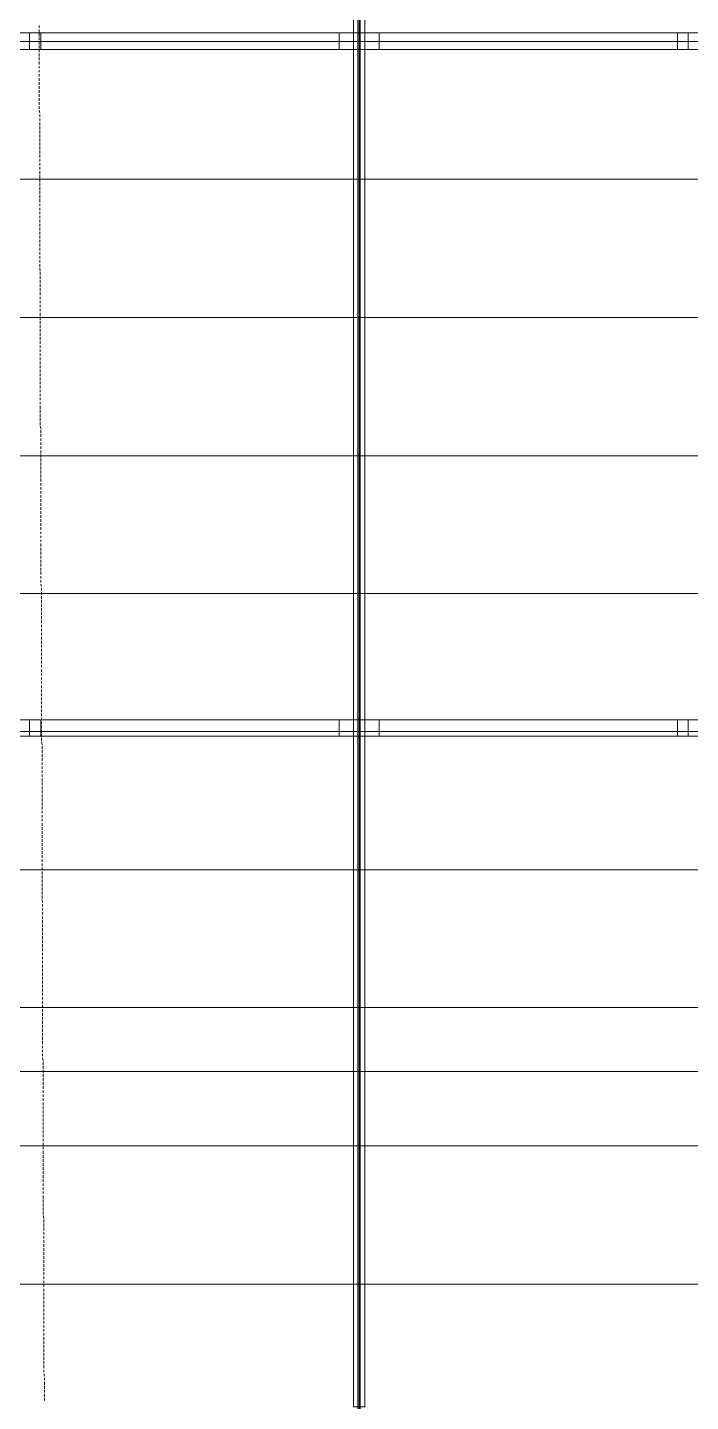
# Model space of a CAD drawing. Header units: centimetres. Extents: x 2816 to 28192, y 2553 to 18332.
# Drawn here: x 13682 to 14902, y 7936 to 10464 of the extents above; entities that cross this region are included whole.
import ezdxf

# ---------------------------------------------------------------- set-up
doc = ezdxf.new("R2010")
doc.units = ezdxf.units.CM
for name, color, linetype in [('PDF_Kaprijatat', 7, 'Continuous'), ('PDF_Numrat e Kuotimit', 7, 'Continuous'), ('PDF_Prerja A-A', 7, 'Continuous')]:
    doc.layers.add(name, color=color, linetype=linetype)
doc.layers.add('PDF_Panel Kulmii', color=7, linetype='Continuous', true_color=0xfafafa)

msp = doc.modelspace()

# ---------------------------------------------------------------- linework, layer by layer
at = {"layer": 'PDF_Kaprijatat', "lineweight": 0}
for points in [[(14281.4, 11686.9), (14281.4, 10454)], [(14302.4, 11686.9), (14281.4, 11686.9), (14281.4, 10454), (14302.4, 10454)], [(14302.4, 11686.9), (14302.4, 10454), (14302.4, 11686.9)], [(11803, 10454), (14291.9, 10454), (16780.8, 10454), (11803, 10454)], [(13685.4, 10454), (13685.4, 10423.5)], [(14255.1, 10423.5), (14255.1, 10454), (13685.4, 10454), (13685.4, 10423.5)], [(14255.1, 10454), (13685.4, 10454)], [(13685.4, 10454), (13685.4, 10454)], [(13685.4, 10454), (13685.4, 10454)], [(14281.4, 10423.5), (14281.4, 10454), (13706.5, 10454)], [(13706.5, 10423.5), (13706.5, 10454)], [(13706.5, 10454), (14281.4, 10454)], [(13706.5, 10454), (13706.5, 10454)], [(14255.1, 10454), (14255.1, 10454)], [(14281.4, 10454), (14281.4, 10454)], [(14281.4, 10454), (14281.4, 10423.5)], [(14281.4, 10454), (14281.4, 10454)], [(14281.4, 10454), (14302.4, 10454)], [(14281.4, 10454), (14281.4, 10454)], [(14281.4, 10454), (14281.4, 10454)], [(14291.9, 10423.5), (14291.9, 10454)], [(14291.9, 10454), (14291.9, 10454)], [(14302.4, 10454), (14302.4, 10423.5)], [(14302.4, 10423.5), (14302.4, 10454), (14877.4, 10454)], [(14302.4, 10454), (14877.4, 10454)], [(14302.4, 10454), (14302.4, 10454)], [(14302.4, 10454), (14302.4, 10454)], [(14302.4, 10454), (14302.4, 10454)], [(14302.4, 10454), (14302.4, 10454)], [(14897.3, 10454), (14328.7, 10454)], [(14328.7, 10454), (14328.7, 10423.5)], [(14328.7, 10454), (14897.3, 10454)], [(14328.7, 10454), (14328.7, 10454)], [(14877.4, 10454), (14877.4, 10423.5)], [(14877.4, 10454), (14877.4, 10454)], [(14897.3, 10454), (14897.3, 10423.5)], [(14897.3, 10454), (14897.3, 10454)], [(14897.3, 10423.5), (14897.3, 10454)], [(14897.3, 10454), (14897.3, 10454)], [(14897.3, 10454), (14897.3, 10454)], [(16780.8, 10423.5), (14291.9, 10423.5), (11803, 10423.5), (16780.8, 10423.5)], [(13685.4, 10423.5), (14255.1, 10423.5), (13685.4, 10423.5)], [(13685.4, 10423.5), (13685.4, 10423.5)], [(13685.4, 10423.5), (13685.4, 10423.5)], [(13706.5, 10423.5), (14281.4, 10423.5), (13706.5, 10423.5)], [(13706.5, 10423.5), (13706.5, 10423.5)], [(14255.1, 10423.5), (14255.1, 10423.5)], [(14281.4, 10423.5), (14281.4, 10423.5)], [(14281.4, 10423.5), (14281.4, 10423.5)], [(14281.4, 10423.5), (14281.4, 10423.5)], [(14281.4, 10423.5), (14302.4, 10423.5)], [(14281.4, 10423.5), (14281.4, 9190.6), (14302.4, 9190.6)], [(14302.4, 10423.5), (14281.4, 10423.5), (14281.4, 9190.6)], [(14281.4, 10423.5), (14281.4, 10423.5)], [(14281.4, 10423.5), (14281.4, 10423.5)], [(14291.9, 10423.5), (14291.9, 10423.5)], [(14302.4, 10423.5), (14302.4, 10423.5)], [(14877.4, 10423.5), (14302.4, 10423.5), (14877.4, 10423.5)], [(14302.4, 10423.5), (14302.4, 10423.5)], [(14302.4, 9190.6), (14302.4, 10423.5), (14302.4, 9190.6)], [(14302.4, 10423.5), (14302.4, 10423.5)], [(14302.4, 10423.5), (14302.4, 10423.5)], [(14328.7, 10423.5), (14897.3, 10423.5), (14328.7, 10423.5)], [(14328.7, 10423.5), (14328.7, 10423.5)], [(14877.4, 10423.5), (14877.4, 10423.5)], [(14897.3, 10423.5), (14897.3, 10423.5)], [(14897.3, 10423.5), (14897.3, 10423.5)], [(11803, 9190.6), (14291.9, 9190.6), (16780.8, 9190.6), (11803, 9190.6)], [(13685.4, 9190.6), (13685.4, 9160.2)], [(14255.1, 9160.2), (14255.1, 9190.6), (13685.4, 9190.6), (13685.4, 9160.2)], [(14255.1, 9190.6), (13685.4, 9190.6)], [(13685.4, 9190.6), (13685.4, 9190.6)], [(13685.4, 9190.6), (13685.4, 9190.6)], [(14281.4, 9160.2), (14281.4, 9190.6), (13706.5, 9190.6)], [(13706.5, 9160.2), (13706.5, 9190.6)], [(13706.5, 9190.6), (14281.4, 9190.6)], [(13706.5, 9190.6), (13706.5, 9190.6)], [(14255.1, 9190.6), (14255.1, 9190.6)], [(14281.4, 9190.6), (14281.4, 9190.6)], [(14281.4, 9190.6), (14281.4, 9160.2)], [(14281.4, 9190.6), (14281.4, 9190.6)], [(14281.4, 9190.6), (14302.4, 9190.6)], [(14281.4, 9190.6), (14281.4, 9190.6)], [(14281.4, 9190.6), (14281.4, 9190.6)], [(14281.4, 9190.6), (14281.4, 9190.6)], [(14291.9, 9160.2), (14291.9, 9190.6)], [(14291.9, 9190.6), (14291.9, 9190.6)], [(14302.4, 9190.6), (14302.4, 9160.2)], [(14302.4, 9160.2), (14302.4, 9190.6), (14877.4, 9190.6)], [(14302.4, 9190.6), (14877.4, 9190.6)], [(14302.4, 9190.6), (14302.4, 9190.6)], [(14302.4, 9190.6), (14302.4, 9190.6)], [(14302.4, 9190.6), (14302.4, 9190.6)], [(14897.3, 9190.6), (14328.7, 9190.6)], [(14328.7, 9190.6), (14328.7, 9160.2)], [(14328.7, 9190.6), (14897.3, 9190.6)], [(14328.7, 9190.6), (14328.7, 9190.6)], [(14877.4, 9190.6), (14877.4, 9160.2)], [(14877.4, 9190.6), (14877.4, 9190.6)], [(14897.3, 9190.6), (14897.3, 9160.2)], [(14897.3, 9190.6), (14897.3, 9190.6)], [(14897.3, 9160.2), (14897.3, 9190.6)], [(14897.3, 9190.6), (14897.3, 9190.6)], [(14897.3, 9190.6), (14897.3, 9190.6)], [(16780.8, 9160.2), (14291.9, 9160.2), (11803, 9160.2), (16780.8, 9160.2)], [(13685.4, 9160.2), (14255.1, 9160.2), (13685.4, 9160.2)], [(13685.4, 9160.2), (13685.4, 9160.2)], [(13685.4, 9160.2), (13685.4, 9160.2)], [(13706.5, 9160.2), (14281.4, 9160.2), (13706.5, 9160.2)], [(13706.5, 9160.2), (13706.5, 9160.2)], [(14255.1, 9160.2), (14255.1, 9160.2)], [(14281.4, 9160.2), (14281.4, 9160.2)], [(14281.4, 9160.2), (14281.4, 9160.2)], [(14281.4, 9160.2), (14281.4, 9160.2)], [(14281.4, 9160.2), (14302.4, 9160.2)], [(14281.4, 9160.2), (14281.4, 7926.2)], [(14302.4, 9160.2), (14281.4, 9160.2), (14281.4, 7926.2), (14302.4, 7926.2)], [(14281.4, 9160.2), (14281.4, 9160.2)], [(14281.4, 9160.2), (14281.4, 9160.2)], [(14291.9, 9160.2), (14291.9, 9160.2)], [(14302.4, 9160.2), (14302.4, 9160.2)], [(14877.4, 9160.2), (14302.4, 9160.2), (14877.4, 9160.2)], [(14302.4, 9160.2), (14302.4, 9160.2)], [(14302.4, 9160.2), (14302.4, 7926.2), (14302.4, 9160.2)], [(14302.4, 9160.2), (14302.4, 9160.2)], [(14302.4, 9160.2), (14302.4, 9160.2)], [(14328.7, 9160.2), (14897.3, 9160.2), (14328.7, 9160.2)], [(14328.7, 9160.2), (14328.7, 9160.2)], [(14877.4, 9160.2), (14877.4, 9160.2)], [(14897.3, 9160.2), (14897.3, 9160.2)], [(14897.3, 9160.2), (14897.3, 9160.2)]]:
    msp.add_lwpolyline(points, dxfattribs=at)
at = {"layer": 'PDF_Numrat e Kuotimit', "lineweight": 0}
msp.add_lwpolyline([(2999.3, 8543.2), (20540.5, 8543.2)], dxfattribs=at)
at = {"layer": 'PDF_Panel Kulmii', "lineweight": 0}
for points in [[(14291.9, 10438.3), (14291.9, 10692.6), (14289.8, 10692.6), (14289.8, 10438.3)], [(14291.9, 10438.3), (14291.9, 10692.6)], [(14294, 10438.3), (14294, 10692.6), (14291.9, 10692.6)], [(11785.1, 10438.3), (14291.9, 10438.3), (14289.8, 10438.3), (11783, 10438.3), (11785.1, 10438.3)], [(14291.9, 10438.3), (11785.1, 10438.3), (11783, 10438.3), (14289.8, 10438.3)], [(14289.8, 10438.3), (14289.8, 10438.3)], [(14291.9, 10185), (14291.9, 10438.3), (14289.8, 10438.3), (14289.8, 10185)], [(14289.8, 10438.3), (14289.8, 10438.3)], [(14291.9, 10438.3), (16798.7, 10438.3), (16800.8, 10438.3), (14294, 10438.3), (14291.9, 10438.3)], [(14291.9, 10438.3), (14291.9, 10438.3)], [(14291.9, 10438.3), (16798.7, 10438.3)], [(14291.9, 10185), (14291.9, 10438.3)], [(14294, 10185), (14294, 10438.3), (14291.9, 10438.3)], [(14291.9, 10438.3), (14291.9, 10438.3)], [(14291.9, 10438.3), (14291.9, 10438.3)], [(14291.9, 10438.3), (14291.9, 10438.3)], [(14294, 10438.3), (14294, 10438.3)], [(14294, 10438.3), (16800.8, 10438.3), (16798.7, 10438.3)], [(14294, 10438.3), (14294, 10438.3)], [(11785.1, 10185), (14291.9, 10185), (14289.8, 10185), (11783, 10185), (11785.1, 10185)], [(14291.9, 10185), (11785.1, 10185), (11783, 10185), (14289.8, 10185)], [(14289.8, 10185), (14289.8, 10185)], [(14291.9, 9930.6), (14291.9, 10185), (14289.8, 10185), (14289.8, 9930.6)], [(14289.8, 10185), (14289.8, 10185)], [(14291.9, 10185), (16798.7, 10185), (16800.8, 10185), (14294, 10185), (14291.9, 10185)], [(14291.9, 10185), (14291.9, 10185)], [(14291.9, 10185), (16798.7, 10185)], [(14291.9, 9930.6), (14291.9, 10185)], [(14294, 9930.6), (14294, 10185), (14291.9, 10185)], [(14291.9, 10185), (14291.9, 10185)], [(14291.9, 10185), (14291.9, 10185)], [(14291.9, 10185), (14291.9, 10185)], [(14294, 10185), (14294, 10185)], [(14294, 10185), (16800.8, 10185), (16798.7, 10185)], [(14294, 10185), (14294, 10185)], [(11785.1, 9930.6), (14291.9, 9930.6), (14289.8, 9930.6), (11783, 9930.6), (11785.1, 9930.6)], [(14291.9, 9930.6), (11785.1, 9930.6), (11783, 9930.6), (14289.8, 9930.6)], [(14289.8, 9930.6), (14289.8, 9930.6)], [(14291.9, 9676.2), (14291.9, 9930.6), (14289.8, 9930.6), (14289.8, 9676.2)], [(14289.8, 9930.6), (14289.8, 9930.6)], [(14291.9, 9930.6), (16798.7, 9930.6), (16800.8, 9930.6), (14294, 9930.6), (14291.9, 9930.6)], [(14291.9, 9930.6), (14291.9, 9930.6)], [(14291.9, 9930.6), (16798.7, 9930.6)], [(14291.9, 9676.2), (14291.9, 9930.6)], [(14294, 9676.2), (14294, 9930.6), (14291.9, 9930.6)], [(14291.9, 9930.6), (14291.9, 9930.6)], [(14291.9, 9930.6), (14291.9, 9930.6)], [(14291.9, 9930.6), (14291.9, 9930.6)], [(14294, 9930.6), (14294, 9930.6)], [(14294, 9930.6), (16800.8, 9930.6), (16798.7, 9930.6)], [(14294, 9930.6), (14294, 9930.6)], [(11785.1, 9676.2), (14291.9, 9676.2), (14289.8, 9676.2), (11783, 9676.2), (11785.1, 9676.2)], [(14291.9, 9676.2), (11785.1, 9676.2), (11783, 9676.2), (14289.8, 9676.2)], [(14289.8, 9676.2), (14289.8, 9676.2)], [(14291.9, 9422.9), (14291.9, 9676.2), (14289.8, 9676.2), (14289.8, 9422.9)], [(14289.8, 9676.2), (14289.8, 9676.2)], [(14291.9, 9676.2), (16798.7, 9676.2), (16800.8, 9676.2), (14294, 9676.2), (14291.9, 9676.2)], [(14291.9, 9676.2), (14291.9, 9676.2)], [(14291.9, 9676.2), (16798.7, 9676.2)], [(14291.9, 9422.9), (14291.9, 9676.2)], [(14294, 9422.9), (14294, 9676.2), (14291.9, 9676.2)], [(14291.9, 9676.2), (14291.9, 9676.2)], [(14291.9, 9676.2), (14291.9, 9676.2)], [(14291.9, 9676.2), (14291.9, 9676.2)], [(14294, 9676.2), (14294, 9676.2)], [(14294, 9676.2), (16800.8, 9676.2), (16798.7, 9676.2)], [(14294, 9676.2), (14294, 9676.2)], [(11785.1, 9422.9), (14291.9, 9422.9), (14289.8, 9422.9), (11783, 9422.9), (11785.1, 9422.9)], [(14291.9, 9422.9), (11785.1, 9422.9), (11783, 9422.9), (14289.8, 9422.9)], [(14289.8, 9422.9), (14289.8, 9422.9)], [(14291.9, 9168.6), (14291.9, 9422.9), (14289.8, 9422.9), (14289.8, 9168.6)], [(14289.8, 9422.9), (14289.8, 9422.9)], [(14291.9, 9422.9), (16798.7, 9422.9), (16800.8, 9422.9), (14294, 9422.9), (14291.9, 9422.9)], [(14291.9, 9422.9), (14291.9, 9422.9)], [(14291.9, 9422.9), (16798.7, 9422.9)], [(14291.9, 9168.6), (14291.9, 9422.9)], [(14294, 9168.6), (14294, 9422.9), (14291.9, 9422.9)], [(14291.9, 9422.9), (14291.9, 9422.9)], [(14291.9, 9422.9), (14291.9, 9422.9)], [(14291.9, 9422.9), (14291.9, 9422.9)], [(14294, 9422.9), (14294, 9422.9)], [(14294, 9422.9), (16800.8, 9422.9), (16798.7, 9422.9)], [(14294, 9422.9), (14294, 9422.9)], [(11785.1, 9168.6), (14291.9, 9168.6), (14289.8, 9168.6), (11783, 9168.6), (11785.1, 9168.6)], [(14291.9, 9168.6), (11785.1, 9168.6), (11783, 9168.6), (14289.8, 9168.6)], [(14289.8, 9168.6), (14289.8, 9168.6)], [(14291.9, 8914.2), (14291.9, 9168.6), (14289.8, 9168.6), (14289.8, 8914.2)], [(14289.8, 9168.6), (14289.8, 9168.6)], [(14291.9, 9168.6), (16798.7, 9168.6), (16800.8, 9168.6), (14294, 9168.6), (14291.9, 9168.6)], [(14291.9, 9168.6), (14291.9, 9168.6)], [(14291.9, 9168.6), (16798.7, 9168.6)], [(14291.9, 8914.2), (14291.9, 9168.6)], [(14294, 8914.2), (14294, 9168.6), (14291.9, 9168.6)], [(14291.9, 9168.6), (14291.9, 9168.6)], [(14291.9, 9168.6), (14291.9, 9168.6)], [(14291.9, 9168.6), (14291.9, 9168.6)], [(14294, 9168.6), (14294, 9168.6)], [(14294, 9168.6), (16800.8, 9168.6), (16798.7, 9168.6)], [(14294, 9168.6), (14294, 9168.6)], [(11785.1, 8914.2), (14291.9, 8914.2), (14289.8, 8914.2), (11783, 8914.2), (11785.1, 8914.2)], [(14291.9, 8914.2), (11785.1, 8914.2), (11783, 8914.2), (14289.8, 8914.2)], [(14289.8, 8914.2), (14289.8, 8914.2)], [(14291.9, 8660.9), (14291.9, 8914.2), (14289.8, 8914.2), (14289.8, 8660.9)], [(14289.8, 8914.2), (14289.8, 8914.2)], [(14291.9, 8914.2), (16798.7, 8914.2), (16800.8, 8914.2), (14294, 8914.2), (14291.9, 8914.2)], [(14291.9, 8914.2), (14291.9, 8914.2)], [(14291.9, 8914.2), (16798.7, 8914.2)], [(14291.9, 8660.9), (14291.9, 8914.2)], [(14294, 8660.9), (14294, 8914.2), (14291.9, 8914.2)], [(14291.9, 8914.2), (14291.9, 8914.2)], [(14291.9, 8914.2), (14291.9, 8914.2)], [(14291.9, 8914.2), (14291.9, 8914.2)], [(14294, 8914.2), (14294, 8914.2)], [(14294, 8914.2), (16800.8, 8914.2), (16798.7, 8914.2)], [(14294, 8914.2), (14294, 8914.2)], [(11785.1, 8660.9), (14291.9, 8660.9), (14289.8, 8660.9), (11783, 8660.9), (11785.1, 8660.9)], [(14291.9, 8660.9), (11785.1, 8660.9), (11783, 8660.9), (14289.8, 8660.9)], [(14289.8, 8660.9), (14289.8, 8660.9)], [(14291.9, 8406.6), (14291.9, 8660.9), (14289.8, 8660.9), (14289.8, 8406.6)], [(14289.8, 8660.9), (14289.8, 8660.9)], [(14291.9, 8660.9), (16798.7, 8660.9), (16800.8, 8660.9), (14294, 8660.9), (14291.9, 8660.9)], [(14291.9, 8660.9), (14291.9, 8660.9)], [(14291.9, 8660.9), (16798.7, 8660.9)], [(14291.9, 8406.6), (14291.9, 8660.9)], [(14294, 8406.6), (14294, 8660.9), (14291.9, 8660.9)], [(14291.9, 8660.9), (14291.9, 8660.9)], [(14291.9, 8660.9), (14291.9, 8660.9)], [(14291.9, 8660.9), (14291.9, 8660.9)], [(14294, 8660.9), (14294, 8660.9)], [(14294, 8660.9), (16800.8, 8660.9), (16798.7, 8660.9)], [(14294, 8660.9), (14294, 8660.9)], [(11785.1, 8406.6), (14291.9, 8406.6), (14289.8, 8406.6), (11783, 8406.6), (11785.1, 8406.6)], [(14291.9, 8406.6), (11785.1, 8406.6), (11783, 8406.6), (14289.8, 8406.6)], [(14289.8, 8406.6), (14289.8, 8406.6)], [(14291.9, 8152.2), (14291.9, 8406.6), (14289.8, 8406.6), (14289.8, 8152.2)], [(14289.8, 8406.6), (14289.8, 8406.6)], [(14291.9, 8406.6), (16798.7, 8406.6), (16800.8, 8406.6), (14294, 8406.6), (14291.9, 8406.6)], [(14291.9, 8406.6), (14291.9, 8406.6)], [(14291.9, 8406.6), (16798.7, 8406.6)], [(14291.9, 8152.2), (14291.9, 8406.6)], [(14294, 8152.2), (14294, 8406.6), (14291.9, 8406.6)], [(14291.9, 8406.6), (14291.9, 8406.6)], [(14291.9, 8406.6), (14291.9, 8406.6)], [(14291.9, 8406.6), (14291.9, 8406.6)], [(14294, 8406.6), (14294, 8406.6)], [(14294, 8406.6), (16800.8, 8406.6), (16798.7, 8406.6)], [(14294, 8406.6), (14294, 8406.6)], [(11785.1, 8152.2), (14291.9, 8152.2), (14289.8, 8152.2), (11783, 8152.2), (11785.1, 8152.2)], [(14291.9, 8152.2), (11785.1, 8152.2), (11783, 8152.2), (14289.8, 8152.2)], [(14289.8, 8152.2), (14289.8, 8152.2)], [(14291.9, 7898.9), (14291.9, 8152.2), (14289.8, 8152.2), (14289.8, 7898.9)], [(14289.8, 8152.2), (14289.8, 8152.2)], [(14291.9, 8152.2), (16798.7, 8152.2), (16800.8, 8152.2), (14294, 8152.2), (14291.9, 8152.2)], [(14291.9, 8152.2), (14291.9, 8152.2)], [(14291.9, 8152.2), (16798.7, 8152.2)], [(14291.9, 7898.9), (14291.9, 8152.2)], [(14294, 7898.9), (14294, 8152.2), (14291.9, 8152.2)], [(14291.9, 8152.2), (14291.9, 8152.2)], [(14291.9, 8152.2), (14291.9, 8152.2)], [(14291.9, 8152.2), (14291.9, 8152.2)], [(14294, 8152.2), (14294, 8152.2)], [(14294, 8152.2), (16800.8, 8152.2), (16798.7, 8152.2)], [(14294, 8152.2), (14294, 8152.2)]]:
    msp.add_lwpolyline(points, dxfattribs=at)
at = {"layer": 'PDF_Prerja A-A', "lineweight": 0}
for points in [[(13703.3, 10467.7), (13703.3, 10463.5)], [(13703.3, 10460.3), (13703.3, 10455.1)], [(13703.3, 10453), (13703.3, 10447.7)], [(13703.3, 10445.6), (13703.3, 10440.4)], [(13703.3, 10438.3), (13703.3, 10433)], [(13703.3, 10430.9), (13703.3, 10425.6)], [(13703.3, 10423.5), (13703.3, 10418.3)], [(13703.3, 10416.2), (13703.3, 10410.9)], [(13703.3, 10408.8), (13703.3, 10403.6)], [(13703.3, 10401.5), (13703.3, 10396.2)], [(13703.3, 10393.1), (13703.3, 10388.9)], [(13703.3, 10385.7), (13703.3, 10381.5)], [(13703.3, 10378.3), (13703.3, 10374.1)], [(13703.3, 10371), (13703.3, 10365.7)], [(13703.3, 10363.6), (13703.3, 10358.4)], [(13703.3, 10356.3), (13703.3, 10351)], [(13703.3, 10348.9), (13703.3, 10343.7)], [(13703.3, 10341.6), (13703.3, 10336.3)], [(13703.3, 10334.2), (13703.3, 10328.9)], [(13703.3, 10326.8), (13703.3, 10321.6)], [(13703.3, 10319.5), (13703.3, 10314.2)], [(13703.3, 10311.1), (13704.4, 10306.9)], [(13704.4, 10303.7), (13704.4, 10299.5)], [(13704.4, 10296.4), (13704.4, 10292.2)], [(13704.4, 10289), (13704.4, 10283.8)], [(13704.4, 10281.7), (13704.4, 10276.4)], [(13704.4, 10274.3), (13704.4, 10269)], [(13704.4, 10266.9), (13704.4, 10261.7)], [(13704.4, 10259.6), (13704.4, 10254.3)], [(13704.4, 10252.2), (13704.4, 10247)], [(13704.4, 10244.9), (13704.4, 10239.6)], [(13704.4, 10237.5), (13704.4, 10232.3)], [(13704.4, 10230.1), (13704.4, 10224.9)], [(13704.4, 10221.7), (13704.4, 10217.5)], [(13704.4, 10214.4), (13704.4, 10210.2)], [(13704.4, 10207), (13704.4, 10202.8)], [(13704.4, 10199.7), (13704.4, 10194.4)], [(13704.4, 10192.3), (13704.4, 10187.1)], [(13704.4, 10185), (13704.4, 10179.7)], [(13704.4, 10177.6), (13704.4, 10172.3)], [(13704.4, 10170.2), (13704.4, 10165)], [(13704.4, 10162.9), (13704.4, 10157.6)], [(13704.4, 10155.5), (13704.4, 10150.3)], [(13704.4, 10148.2), (13704.4, 10142.9)], [(13704.4, 10139.8), (13704.4, 10135.6)], [(13704.4, 10132.4), (13704.4, 10128.2)], [(13704.4, 10125), (13704.4, 10120.8)], [(13704.4, 10117.7), (13704.4, 10113.5)], [(13704.4, 10110.3), (13704.4, 10105.1)], [(13704.4, 10103), (13704.4, 10097.7)], [(13704.4, 10095.6), (13704.4, 10090.4)], [(13704.4, 10088.3), (13704.4, 10083)], [(13704.4, 10080.9), (13704.4, 10075.6)], [(13704.4, 10073.5), (13704.4, 10068.3)], [(13704.4, 10066.2), (13704.4, 10060.9)], [(13704.4, 10058.8), (13704.4, 10053.6)], [(13704.4, 10050.4), (13704.4, 10046.2)], [(13704.4, 10043.1), (13704.4, 10038.9)], [(13704.4, 10035.7), (13704.4, 10031.5)], [(13704.4, 10028.3), (13704.4, 10023.1)], [(13704.4, 10021), (13705.4, 10015.7)], [(13705.4, 10013.6), (13705.4, 10008.4)], [(13705.4, 10006.3), (13705.4, 10001)], [(13705.4, 9998.9), (13705.4, 9993.7)], [(13705.4, 9991.6), (13705.4, 9986.3)], [(13705.4, 9984.2), (13705.4, 9978.9)], [(13705.4, 9976.8), (13705.4, 9971.6)], [(13705.4, 9968.4), (13705.4, 9964.2)], [(13705.4, 9961.1), (13705.4, 9956.9)], [(13705.4, 9953.7), (13705.4, 9949.5)], [(13705.4, 9946.4), (13705.4, 9942.2)], [(13705.4, 9939), (13705.4, 9933.7)], [(13705.4, 9931.6), (13705.4, 9926.4)], [(13705.4, 9924.3), (13705.4, 9919)], [(13705.4, 9916.9), (13705.4, 9911.7)], [(13705.4, 9909.6), (13705.4, 9904.3)], [(13705.4, 9902.2), (13705.4, 9897)], [(13705.4, 9894.9), (13705.4, 9889.6)], [(13705.4, 9887.5), (13705.4, 9882.2)], [(13705.4, 9879.1), (13705.4, 9874.9)], [(13705.4, 9871.7), (13705.4, 9867.5)], [(13705.4, 9864.4), (13705.4, 9860.2)], [(13705.4, 9857), (13705.4, 9851.8)], [(13705.4, 9849.7), (13705.4, 9844.4)], [(13705.4, 9842.3), (13705.4, 9837.1)], [(13705.4, 9834.9), (13705.4, 9829.7)], [(13705.4, 9827.6), (13705.4, 9822.3)], [(13705.4, 9820.2), (13705.4, 9815)], [(13705.4, 9812.9), (13705.4, 9807.6)], [(13705.4, 9805.5), (13705.4, 9800.3)], [(13705.4, 9797.1), (13705.4, 9792.9)], [(13705.4, 9789.8), (13705.4, 9785.5)], [(13705.4, 9782.4), (13705.4, 9778.2)], [(13705.4, 9775), (13705.4, 9770.8)], [(13705.4, 9767.7), (13705.4, 9762.4)], [(13705.4, 9760.3), (13705.4, 9755.1)], [(13705.4, 9753), (13705.4, 9747.7)], [(13705.4, 9745.6), (13705.4, 9740.4)], [(13705.4, 9738.3), (13705.4, 9733)], [(13705.4, 9730.9), (13706.5, 9725.6)], [(13706.5, 9723.5), (13706.5, 9718.3)], [(13706.5, 9716.2), (13706.5, 9710.9)], [(13706.5, 9707.8), (13706.5, 9703.6)], [(13706.5, 9700.4), (13706.5, 9696.2)], [(13706.5, 9693.1), (13706.5, 9688.9)], [(13706.5, 9685.7), (13706.5, 9680.4)], [(13706.5, 9678.3), (13706.5, 9673.1)], [(13706.5, 9671), (13706.5, 9665.7)], [(13706.5, 9663.6), (13706.5, 9658.4)], [(13706.5, 9656.3), (13706.5, 9651)], [(13706.5, 9648.9), (13706.5, 9643.7)], [(13706.5, 9641.6), (13706.5, 9636.3)], [(13706.5, 9634.2), (13706.5, 9628.9)], [(13706.5, 9625.8), (13706.5, 9621.6)], [(13706.5, 9618.4), (13706.5, 9614.2)], [(13706.5, 9611.1), (13706.5, 9606.9)], [(13706.5, 9603.7), (13706.5, 9599.5)], [(13706.5, 9596.4), (13706.5, 9591.1)], [(13706.5, 9589), (13706.5, 9583.7)], [(13706.5, 9581.6), (13706.5, 9576.4)], [(13706.5, 9574.3), (13706.5, 9569)], [(13706.5, 9566.9), (13706.5, 9561.7)], [(13706.5, 9559.6), (13706.5, 9554.3)], [(13706.5, 9552.2), (13706.5, 9547)], [(13706.5, 9544.9), (13706.5, 9539.6)], [(13706.5, 9536.4), (13706.5, 9532.2)], [(13706.5, 9529.1), (13706.5, 9524.9)], [(13706.5, 9521.7), (13706.5, 9517.5)], [(13706.5, 9514.4), (13706.5, 9509.1)], [(13706.5, 9507), (13706.5, 9501.8)], [(13706.5, 9499.7), (13706.5, 9494.4)], [(13706.5, 9492.3), (13706.5, 9487)], [(13706.5, 9484.9), (13706.5, 9479.7)], [(13706.5, 9477.6), (13706.5, 9472.3)], [(13706.5, 9470.2), (13706.5, 9465)], [(13706.5, 9462.9), (13706.5, 9457.6)], [(13706.5, 9454.5), (13706.5, 9450.3)], [(13706.5, 9447.1), (13706.5, 9442.9)], [(13706.5, 9439.7), (13707.5, 9435.5)], [(13707.5, 9432.4), (13707.5, 9428.2)], [(13707.5, 9425), (13707.5, 9419.8)], [(13707.5, 9417.7), (13707.5, 9412.4)], [(13707.5, 9410.3), (13707.5, 9405.1)], [(13707.5, 9403), (13707.5, 9397.7)], [(13707.5, 9395.6), (13707.5, 9390.3)], [(13707.5, 9388.2), (13707.5, 9383)], [(13707.5, 9380.9), (13707.5, 9375.6)], [(13707.5, 9373.5), (13707.5, 9368.3)], [(13707.5, 9365.1), (13707.5, 9360.9)], [(13707.5, 9357.8), (13707.5, 9353.6)], [(13707.5, 9350.4), (13707.5, 9346.2)], [(13707.5, 9343.1), (13707.5, 9337.8)], [(13707.5, 9335.7), (13707.5, 9330.4)], [(13707.5, 9328.3), (13707.5, 9323.1)], [(13707.5, 9321), (13707.5, 9315.7)], [(13707.5, 9313.6), (13707.5, 9308.4)], [(13707.5, 9306.3), (13707.5, 9301)], [(13707.5, 9298.9), (13707.5, 9293.7)], [(13707.5, 9291.5), (13707.5, 9286.3)], [(13707.5, 9283.1), (13707.5, 9278.9)], [(13707.5, 9275.8), (13707.5, 9271.6)], [(13707.5, 9268.4), (13707.5, 9264.2)], [(13707.5, 9261.1), (13707.5, 9256.9)], [(13707.5, 9253.7), (13707.5, 9248.5)], [(13707.5, 9246.4), (13707.5, 9241.1)], [(13707.5, 9239), (13707.5, 9233.7)], [(13707.5, 9231.6), (13707.5, 9226.4)], [(13707.5, 9224.3), (13707.5, 9219)], [(13707.5, 9216.9), (13707.5, 9211.7)], [(13707.5, 9209.6), (13707.5, 9204.3)], [(13707.5, 9202.2), (13707.5, 9197)], [(13707.5, 9193.8), (13707.5, 9189.6)], [(13707.5, 9186.4), (13707.5, 9182.2)], [(13707.5, 9179.1), (13707.5, 9174.9)], [(13707.5, 9171.7), (13707.5, 9166.5)], [(13707.5, 9164.4), (13707.5, 9159.1)], [(13707.5, 9157), (13707.5, 9151.8)], [(13707.5, 9149.7), (13708.6, 9144.4)], [(13708.6, 9142.3), (13708.6, 9137)], [(13708.6, 9134.9), (13708.6, 9129.7)], [(13708.6, 9127.6), (13708.6, 9122.3)], [(13708.6, 9120.2), (13708.6, 9115)], [(13708.6, 9111.8), (13708.6, 9107.6)], [(13708.6, 9104.5), (13708.6, 9100.3)], [(13708.6, 9097.1), (13708.6, 9092.9)], [(13708.6, 9089.7), (13708.6, 9085.5)], [(13708.6, 9082.4), (13708.6, 9077.1)], [(13708.6, 9075), (13708.6, 9069.8)], [(13708.6, 9067.7), (13708.6, 9062.4)], [(13708.6, 9060.3), (13708.6, 9055.1)], [(13708.6, 9053), (13708.6, 9047.7)], [(13708.6, 9045.6), (13708.6, 9040.3)], [(13708.6, 9038.2), (13708.6, 9033)], [(13708.6, 9030.9), (13708.6, 9025.6)], [(13708.6, 9022.5), (13708.6, 9018.3)], [(13708.6, 9015.1), (13708.6, 9010.9)], [(13708.6, 9007.8), (13708.6, 9003.6)], [(13708.6, 9000.4), (13708.6, 8995.1)], [(13708.6, 8993), (13708.6, 8987.8)], [(13708.6, 8985.7), (13708.6, 8980.4)], [(13708.6, 8978.3), (13708.6, 8973.1)], [(13708.6, 8971), (13708.6, 8965.7)], [(13708.6, 8963.6), (13708.6, 8958.4)], [(13708.6, 8956.3), (13708.6, 8951)], [(13708.6, 8948.9), (13708.6, 8943.6)], [(13708.6, 8941.5), (13708.6, 8936.3)], [(13708.6, 8933.1), (13708.6, 8928.9)], [(13708.6, 8925.8), (13708.6, 8921.6)], [(13708.6, 8918.4), (13708.6, 8914.2)], [(13708.6, 8911.1), (13708.6, 8905.8)], [(13708.6, 8903.7), (13708.6, 8898.4)], [(13708.6, 8896.3), (13708.6, 8891.1)], [(13708.6, 8889), (13708.6, 8883.7)], [(13708.6, 8881.6), (13708.6, 8876.4)], [(13708.6, 8874.3), (13708.6, 8869)], [(13708.6, 8866.9), (13708.6, 8861.7)], [(13708.6, 8859.6), (13709.6, 8854.3)], [(13709.6, 8851.2), (13709.6, 8846.9)], [(13709.6, 8843.8), (13709.6, 8839.6)], [(13709.6, 8836.4), (13709.6, 8832.2)], [(13709.6, 8829.1), (13709.6, 8823.8)], [(13709.6, 8821.7), (13709.6, 8816.5)], [(13709.6, 8814.4), (13709.6, 8809.1)], [(13709.6, 8807), (13709.6, 8801.8)], [(13709.6, 8799.6), (13709.6, 8794.4)], [(13709.6, 8792.3), (13709.6, 8787)], [(13709.6, 8784.9), (13709.6, 8779.7)], [(13709.6, 8777.6), (13709.6, 8772.3)], [(13709.6, 8770.2), (13709.6, 8765)], [(13709.6, 8761.8), (13709.6, 8757.6)], [(13709.6, 8754.5), (13709.6, 8750.3)], [(13709.6, 8747.1), (13709.6, 8742.9)], [(13709.6, 8739.7), (13709.6, 8734.5)], [(13709.6, 8732.4), (13709.6, 8727.1)], [(13709.6, 8725), (13709.6, 8719.8)], [(13709.6, 8717.7), (13709.6, 8712.4)], [(13709.6, 8710.3), (13709.6, 8705.1)], [(13709.6, 8703), (13709.6, 8697.7)], [(13709.6, 8695.6), (13709.6, 8690.3)], [(13709.6, 8688.2), (13709.6, 8683)], [(13709.6, 8679.8), (13709.6, 8675.6)], [(13709.6, 8672.5), (13709.6, 8668.3)], [(13709.6, 8665.1), (13709.6, 8660.9)], [(13709.6, 8657.8), (13709.6, 8652.5)], [(13709.6, 8650.4), (13709.6, 8645.1)], [(13709.6, 8643), (13709.6, 8637.8)], [(13709.6, 8635.7), (13709.6, 8630.4)], [(13709.6, 8628.3), (13709.6, 8623.1)], [(13709.6, 8621), (13709.6, 8615.7)], [(13709.6, 8613.6), (13709.6, 8608.4)], [(13709.6, 8606.3), (13709.6, 8601)], [(13709.6, 8598.9), (13709.6, 8593.6)], [(13709.6, 8590.5), (13709.6, 8586.3)], [(13709.6, 8583.1), (13709.6, 8578.9)], [(13709.6, 8575.8), (13709.6, 8571.6)], [(13709.6, 8568.4), (13710.7, 8563.2)], [(13710.7, 8561.1), (13710.7, 8555.8)], [(13710.7, 8553.7), (13710.7, 8548.4)], [(13710.7, 8546.3), (13710.7, 8541.1)], [(13710.7, 8539), (13710.7, 8533.7)], [(13710.7, 8531.6), (13710.7, 8526.4)], [(13710.7, 8524.3), (13710.7, 8519)], [(13710.7, 8516.9), (13710.7, 8511.7)], [(13710.7, 8508.5), (13710.7, 8504.3)], [(13710.7, 8501.1), (13710.7, 8496.9)], [(13710.7, 8493.8), (13710.7, 8489.6)], [(13710.7, 8486.4), (13710.7, 8481.2)], [(13710.7, 8479.1), (13710.7, 8473.8)], [(13710.7, 8471.7), (13710.7, 8466.5)], [(13710.7, 8464.4), (13710.7, 8459.1)], [(13710.7, 8457), (13710.7, 8451.7)], [(13710.7, 8449.6), (13710.7, 8444.4)], [(13710.7, 8442.3), (13710.7, 8437)], [(13710.7, 8434.9), (13710.7, 8429.7)], [(13710.7, 8427.6), (13710.7, 8422.3)], [(13710.7, 8419.2), (13710.7, 8415)], [(13710.7, 8411.8), (13710.7, 8407.6)], [(13710.7, 8404.5), (13710.7, 8400.2)], [(13710.7, 8397.1), (13710.7, 8391.8)], [(13710.7, 8389.7), (13710.7, 8384.5)], [(13710.7, 8382.4), (13710.7, 8377.1)], [(13710.7, 8375), (13710.7, 8369.8)], [(13710.7, 8367.7), (13710.7, 8362.4)], [(13710.7, 8360.3), (13710.7, 8355)], [(13710.7, 8352.9), (13710.7, 8347.7)], [(13710.7, 8345.6), (13710.7, 8340.3)], [(13710.7, 8337.2), (13710.7, 8333)], [(13710.7, 8329.8), (13710.7, 8325.6)], [(13710.7, 8322.5), (13710.7, 8318.3)], [(13710.7, 8315.1), (13710.7, 8309.9)], [(13710.7, 8307.8), (13710.7, 8302.5)], [(13710.7, 8300.4), (13710.7, 8295.1)], [(13710.7, 8293), (13710.7, 8287.8)], [(13710.7, 8285.7), (13710.7, 8280.4)], [(13710.7, 8278.3), (13711.7, 8273.1)], [(13711.7, 8271), (13711.7, 8265.7)], [(13711.7, 8263.6), (13711.7, 8258.4)], [(13711.7, 8256.2), (13711.7, 8251)], [(13711.7, 8247.8), (13711.7, 8243.6)], [(13711.7, 8240.5), (13711.7, 8236.3)], [(13711.7, 8233.1), (13711.7, 8228.9)], [(13711.7, 8225.8), (13711.7, 8220.5)], [(13711.7, 8218.4), (13711.7, 8213.2)], [(13711.7, 8211.1), (13711.7, 8205.8)], [(13711.7, 8203.7), (13711.7, 8198.4)], [(13711.7, 8196.3), (13711.7, 8191.1)], [(13711.7, 8189), (13711.7, 8183.7)], [(13711.7, 8181.6), (13711.7, 8176.4)], [(13711.7, 8174.3), (13711.7, 8169)], [(13711.7, 8165.9), (13711.7, 8161.7)], [(13711.7, 8158.5), (13711.7, 8154.3)], [(13711.7, 8151.1), (13711.7, 8146.9)], [(13711.7, 8143.8), (13711.7, 8138.5)], [(13711.7, 8136.4), (13711.7, 8131.2)], [(13711.7, 8129.1), (13711.7, 8123.8)], [(13711.7, 8121.7), (13711.7, 8116.5)], [(13711.7, 8114.4), (13711.7, 8109.1)], [(13711.7, 8107), (13711.7, 8101.7)], [(13711.7, 8099.6), (13711.7, 8094.4)], [(13711.7, 8092.3), (13711.7, 8087)], [(13711.7, 8084.9), (13711.7, 8079.7)], [(13711.7, 8076.5), (13711.7, 8072.3)], [(13711.7, 8069.2), (13711.7, 8065)], [(13711.7, 8061.8), (13711.7, 8057.6)], [(13711.7, 8054.4), (13711.7, 8049.2)], [(13711.7, 8047.1), (13711.7, 8041.8)], [(13711.7, 8039.7), (13711.7, 8034.5)], [(13711.7, 8032.4), (13711.7, 8027.1)], [(13711.7, 8025), (13711.7, 8019.8)], [(13711.7, 8017.7), (13711.7, 8012.4)], [(13711.7, 8010.3), (13711.7, 8005)], [(13711.7, 8002.9), (13711.7, 7997.7)], [(13711.7, 7994.5), (13711.7, 7990.3)], [(13711.7, 7987.2), (13712.8, 7983)], [(13712.8, 7979.8), (13712.8, 7975.6)], [(13712.8, 7972.5), (13712.8, 7967.2)], [(13712.8, 7965.1), (13712.8, 7959.8)], [(13712.8, 7957.7), (13712.8, 7952.5)], [(13712.8, 7950.4), (13712.8, 7945.1)], [(13712.8, 7943), (13712.8, 7937.8)]]:
    msp.add_lwpolyline(points, dxfattribs=at)

doc.saveas('drawing.dxf')
